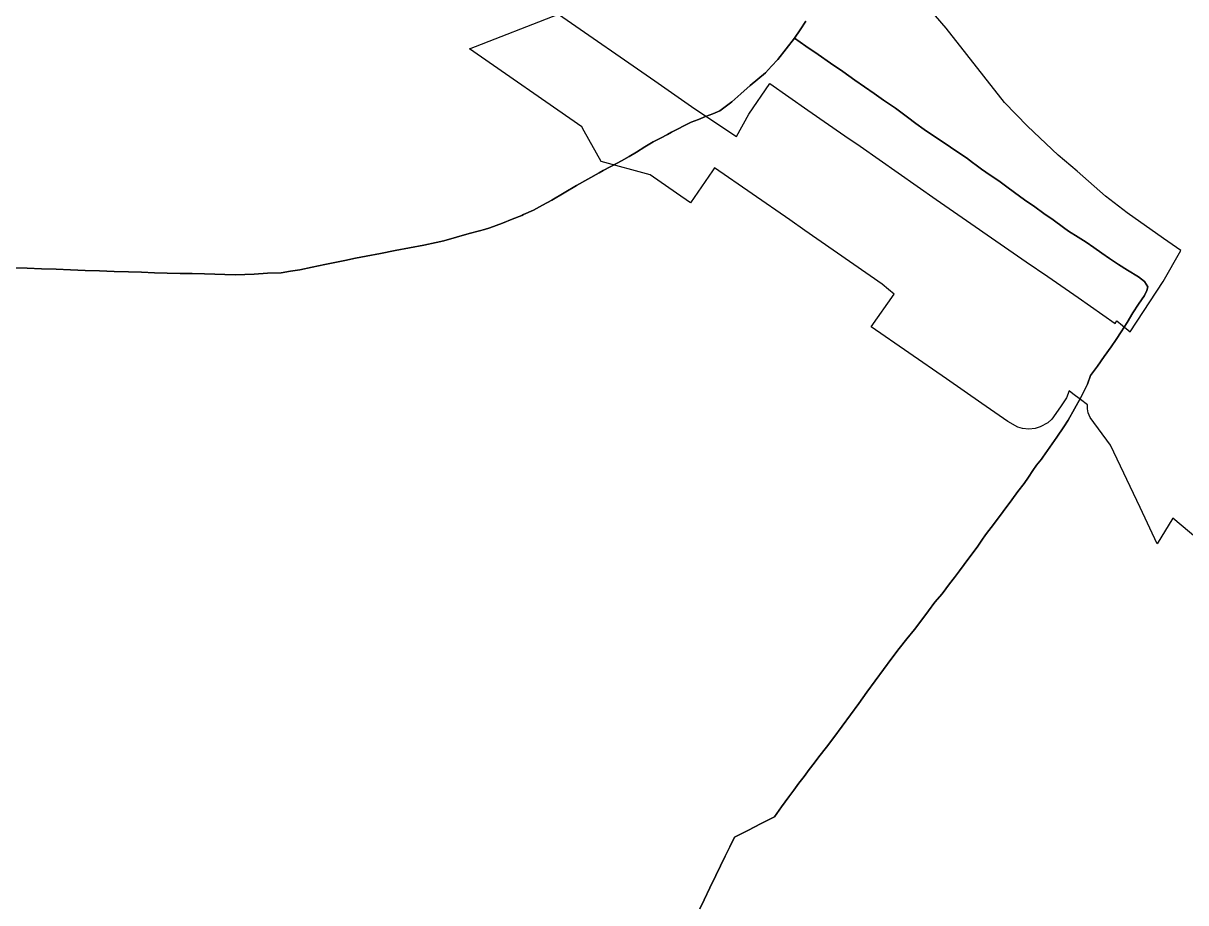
# Model space of a CAD drawing. Header units: inches. Extents: x 11258954 to 11313122, y 3645444 to 3695200.
# Drawn here: x 11283619 to 11287435, y 3668442 to 3671329 of the extents above; entities that cross this region are included whole.
import ezdxf

# ---------------------------------------------------------------- set-up
doc = ezdxf.new("R2010")
doc.units = ezdxf.units.IN
doc.header["$MEASUREMENT"] = 0
for name, color, linetype in [('EnterpriseZone', 103, 'Continuous'), ('VotingPrecinct', 233, 'Continuous'), ('Ward', 133, 'Continuous')]:
    doc.layers.add(name, color=color, linetype=linetype)

msp = doc.modelspace()

# ---------------------------------------------------------------- linework, layer by layer
at = {"layer": 'EnterpriseZone'}
msp.add_polyline3d([(11287706.759, 3669440.363, 0), (11287392.123, 3669703.8535, 0), (11287340.4965, 3669620.435, 0), (11287284.7915, 3669739.665, 0), (11287188.2385, 3669943.9185, 0), (11287121.2995, 3670034.954, 0), (11287114.916, 3670050.5585, 0), (11287112.451, 3670063.303, 0), (11287112.1885, 3670076.281, 0), (11287088.8415, 3670093.947, 0), (11287064.2935, 3670112.5215, 0), (11287052.0175, 3670121.81, 0), (11287043.0795, 3670099.1885, 0), (11287023.159, 3670069.3995, 0), (11286994.779, 3670029.821, 0), (11286981.8755, 3670017.789, 0), (11286957.4785, 3670003.7025, 0), (11286940.607, 3669998.544, 0), (11286919.564, 3669996.3315, 0), (11286898.5205, 3669998.542, 0), (11286883.298, 3670003.066, 0), (11286851.3065, 3670021.696, 0), (11286765.8625, 3670080.6355, 0), (11286649.1405, 3670161.5465, 0), (11286402.42, 3670332.2185, 0), (11286477.907, 3670439.4215, 0), (11286459.2315, 3670455.079, 0), (11286438.9015, 3670472.124, 0), (11286184.472, 3670649.229, 0), (11286135.266, 3670683.6, 0), (11285888.5955, 3670854.3445, 0), (11285881.522, 3670844.132, 0), (11285808.88, 3670739.256, 0), (11285763.213, 3670771.1885, 0), (11285676.518, 3670831.6735, 0), (11285516.5205, 3670875.501, 0), (11285460.731, 3670974.917, 0), (11285452.901, 3670988.87, 0), (11285084.166, 3671244.876, 0), (11285376.1175, 3671358.4095, 0), (11285692.0805, 3671139.5815, 0), (11285824.0125, 3671048.057, 0), (11285959.77, 3670957.1025, 0), (11286001, 3671030.5, 0), (11286070, 3671131.5, 0), (11286194, 3671043.5, 0), (11286316, 3670959.5, 0), (11286366, 3670925.75, 0), (11286616, 3670750.75, 0), (11286911, 3670545.75, 0), (11286982.5, 3670497.375, 0), (11287082, 3670428.25, 0), (11287203, 3670343, 0), (11287209, 3670352.25, 0), (11287227.124, 3670336.938, 0), (11287252.5, 3670315.5, 0), (11287361, 3670480.75, 0), (11287419, 3670582.75, 0), (11287362, 3670622.75, 0), (11287242.81, 3670706.8275, 0), (11287171, 3670761.25, 0), (11287078, 3670843, 0), (11287016, 3670896, 0), (11286915, 3670991.25, 0), (11286840.2725, 3671068.916, 0), (11286648, 3671313, 0), (11286551, 3671426.75, 0)], dxfattribs=at)
at = {"layer": 'VotingPrecinct'}
for points in [[(11286188.0005, 3671335.7495, 0), (11286169.5005, 3671307.75, 0), (11286151, 3671279.75, 0), (11286123.4995, 3671244.7505, 0), (11286095.9995, 3671209.751, 0), (11286075.5, 3671188.1255, 0), (11286055.0005, 3671166.5, 0), (11286030.0005, 3671145.5005, 0), (11286005, 3671124.5005, 0), (11285974.9995, 3671097.875, 0), (11285944.9995, 3671071.249, 0), (11285906, 3671042.0005, 0), (11285882.5, 3671032.2505, 0), (11285858.9995, 3671022.5005, 0), (11285835.4995, 3671013.375, 0), (11285811.9995, 3671004.2495, 0), (11285789.5, 3670992.8745, 0), (11285767.0005, 3670981.4995, 0), (11285746.944, 3670971.1585, 0), (11285733.5865, 3670964.272, 0), (11285710.293, 3670952.261, 0), (11285686.999, 3670940.2505, 0), (11285659.4995, 3670923.1255, 0), (11285631.9995, 3670906.0005, 0), (11285607.4995, 3670891.7505, 0), (11285582.9995, 3670877.5005, 0), (11285568.782, 3670869.9175, 0), (11285545.891, 3670857.709, 0), (11285523, 3670845.5005, 0), (11285510, 3670838.251, 0), (11285472.5005, 3670817.3755, 0), (11285435.001, 3670796.5, 0), (11285394.5005, 3670772.5, 0), (11285353.9995, 3670748.5, 0), (11285324, 3670732, 0), (11285294, 3670715.4995, 0), (11285261.5355, 3670701.4445, 0), (11285255.9995, 3670698.2495, 0), (11285224, 3670685.75, 0), (11285192, 3670673.2505, 0), (11285150.4895, 3670657.947, 0), (11285133.001, 3670651.4995, 0), (11285116.282, 3670647.321, 0), (11285083, 3670639.0005, 0), (11285041.5005, 3670626.6255, 0), (11285000.0005, 3670614.25, 0), (11284974.053, 3670608.9155, 0), (11284934.0875, 3670600.557, 0), (11284886.816, 3670591.6055, 0), (11284839.544, 3670582.6545, 0), (11284792.2725, 3670573.7025, 0), (11284745.0005, 3670564.751, 0), (11284709.8365, 3670557.5115, 0), (11284674.6725, 3670550.272, 0), (11284641.8365, 3670543.511, 0), (11284609, 3670536.7495, 0), (11284568, 3670528.3745, 0), (11284526.9995, 3670519.9995, 0), (11284496.5, 3670514.749, 0), (11284466, 3670509.499, 0), (11284421.0005, 3670508.7505, 0), (11284376.999, 3670504.9995, 0), (11284345.9995, 3670504.25, 0), (11284315, 3670503.5, 0), (11284281.3335, 3670504.3335, 0), (11284247.667, 3670505.167, 0), (11284214.0005, 3670506.0005, 0), (11284174, 3670507, 0), (11284133.999, 3670508, 0), (11284091.7495, 3670509.125, 0), (11284049.5, 3670510.25, 0), (11284007.25, 3670511.3745, 0), (11283965.0005, 3670512.4995, 0), (11283917.4005, 3670514.2495, 0), (11283869.8, 3670516, 0), (11283822.2, 3670517.75, 0), (11283774.6, 3670519.5, 0), (11283727, 3670521.25, 0), (11283679.4, 3670523, 0), (11283631.7995, 3670524.75, 0), (11283584.1995, 3670526.5, 0)], [(11285840.0005, 3668421.3745, 0), (11285854, 3668451.2495, 0), (11285873, 3668490.9995, 0), (11285892.0005, 3668530.75, 0), (11285907.5005, 3668562.4995, 0), (11285923, 3668594.249, 0), (11285938.499, 3668625.4975, 0), (11285953.9975, 3668656.7455, 0), (11285997.665, 3668679.1635, 0), (11286041.333, 3668701.5815, 0), (11286085.0005, 3668724, 0), (11286108.5005, 3668756.625, 0), (11286132, 3668789.25, 0), (11286148.5, 3668811.6255, 0), (11286165, 3668834.0005, 0), (11286182, 3668856.5005, 0), (11286198.9995, 3668878.9995, 0), (11286215, 3668899.9995, 0), (11286231.0005, 3668920.9995, 0), (11286255.5, 3668952.7495, 0), (11286279.9995, 3668984.4995, 0), (11286307.098, 3669021.686, 0), (11286334.196, 3669058.872, 0), (11286361.294, 3669096.059, 0), (11286388.3925, 3669133.245, 0), (11286415.491, 3669170.4315, 0), (11286442.589, 3669207.618, 0), (11286469.6875, 3669244.8045, 0), (11286494.5155, 3669276.291, 0), (11286519.344, 3669307.7775, 0), (11286544.172, 3669339.264, 0), (11286569, 3669370.7505, 0), (11286590.0005, 3669399.5, 0), (11286611.0005, 3669428.2495, 0), (11286634.999, 3669455.7495, 0), (11286659, 3669488.2495, 0), (11286675.5005, 3669509.6255, 0), (11286692.0005, 3669531.0005, 0), (11286707.5005, 3669552.0005, 0), (11286723.0005, 3669573, 0), (11286750.0005, 3669608.9995, 0), (11286765.0005, 3669631.5, 0), (11286778.0005, 3669649.4995, 0), (11286806.667, 3669687.9165, 0), (11286835.334, 3669726.333, 0), (11286864.0005, 3669764.75, 0), (11286884.0005, 3669791.375, 0), (11286904, 3669817.9995, 0), (11286918.5, 3669839.125, 0), (11286932.999, 3669860.25, 0), (11286944.999, 3669877.9995, 0), (11286961.0225, 3669898.4805, 0), (11286966.0785, 3669904.9415, 0), (11286988.991, 3669937.5665, 0), (11287011.903, 3669970.1915, 0), (11287034.977, 3670004.0335, 0), (11287049.334, 3670025.569, 0), (11287069.844, 3670063, 0), (11287090.354, 3670100.431, 0), (11287112.4025, 3670144.528, 0), (11287121.9995, 3670172.249, 0), (11287144.666, 3670203.749, 0), (11287167.333, 3670235.25, 0), (11287189.9995, 3670266.75, 0), (11287206.5, 3670291.125, 0), (11287223, 3670315.5, 0), (11287242, 3670346.75, 0), (11287261, 3670378.0005, 0), (11287279.9995, 3670406.501, 0), (11287298.9995, 3670435.001, 0), (11287306.9995, 3670452, 0), (11287309.9995, 3670463.25, 0), (11287298.9995, 3670481.5, 0), (11287280, 3670496.2495, 0), (11287243.9995, 3670518, 0), (11287214.5, 3670537.25, 0), (11287185.001, 3670556.5, 0), (11287159.0005, 3670574.751, 0), (11287132.9995, 3670593.001, 0), (11287107.4995, 3670610.001, 0), (11287081.999, 3670627.0005, 0), (11287050.0005, 3670646.249, 0), (11287034.0005, 3670658.5005, 0), (11286999.9995, 3670683.999, 0), (11286969.5, 3670705, 0), (11286939, 3670726.0005, 0), (11286906, 3670749.8755, 0), (11286873, 3670773.7505, 0), (11286847, 3670792.5005, 0), (11286821, 3670811.25, 0), (11286792.4995, 3670830.5005, 0), (11286763.9995, 3670849.751, 0), (11286746.9995, 3670863.5, 0), (11286735.3885, 3670872.119, 0), (11286715, 3670887.2495, 0), (11286680.0005, 3670910.6245, 0), (11286645.0005, 3670933.999, 0), (11286610.5, 3670957.2495, 0), (11286575.999, 3670980.4995, 0), (11286548.5, 3671000.3745, 0), (11286521.0005, 3671020.2495, 0), (11286482, 3671050.7505, 0), (11286443.091, 3671076.8795, 0), (11286411.727, 3671098.6695, 0), (11286380.3635, 3671120.4605, 0), (11286349, 3671142.2505, 0), (11286308.75, 3671170.2505, 0), (11286268.5, 3671198.2505, 0), (11286228.25, 3671226.25, 0), (11286187.9995, 3671254.25, 0), (11286151, 3671279.75, 0), (11286169.5005, 3671307.75, 0), (11286188.0005, 3671335.7495, 0)], [(11283584.1995, 3670526.5, 0), (11283631.7995, 3670524.75, 0), (11283679.4, 3670523, 0), (11283727, 3670521.25, 0), (11283774.6, 3670519.5, 0), (11283822.2, 3670517.75, 0), (11283869.8, 3670516, 0), (11283917.4005, 3670514.2495, 0), (11283965.0005, 3670512.4995, 0), (11284007.25, 3670511.3745, 0), (11284049.5, 3670510.25, 0), (11284091.7495, 3670509.125, 0), (11284133.999, 3670508, 0), (11284174, 3670507, 0), (11284214.0005, 3670506.0005, 0), (11284247.667, 3670505.167, 0), (11284281.3335, 3670504.3335, 0), (11284315, 3670503.5, 0), (11284345.9995, 3670504.25, 0), (11284376.999, 3670504.9995, 0), (11284421.0005, 3670508.7505, 0), (11284466, 3670509.499, 0), (11284496.5, 3670514.749, 0), (11284526.9995, 3670519.9995, 0), (11284568, 3670528.3745, 0), (11284609, 3670536.7495, 0), (11284641.8365, 3670543.511, 0), (11284674.6725, 3670550.272, 0), (11284709.8365, 3670557.5115, 0), (11284745.0005, 3670564.751, 0), (11284792.2725, 3670573.7025, 0), (11284839.544, 3670582.6545, 0), (11284886.816, 3670591.6055, 0), (11284934.0875, 3670600.557, 0), (11284974.053, 3670608.9155, 0), (11285000.0005, 3670614.25, 0), (11285041.5005, 3670626.6255, 0), (11285083, 3670639.0005, 0), (11285116.282, 3670647.321, 0), (11285133.001, 3670651.4995, 0), (11285150.4895, 3670657.947, 0), (11285192, 3670673.2505, 0), (11285224, 3670685.75, 0), (11285255.9995, 3670698.2495, 0), (11285261.5355, 3670701.4445, 0), (11285294, 3670715.4995, 0), (11285324, 3670732, 0), (11285353.9995, 3670748.5, 0), (11285394.5005, 3670772.5, 0), (11285435.001, 3670796.5, 0), (11285472.5005, 3670817.3755, 0), (11285510, 3670838.251, 0), (11285523, 3670845.5005, 0), (11285545.891, 3670857.709, 0), (11285568.782, 3670869.9175, 0), (11285582.9995, 3670877.5005, 0), (11285607.4995, 3670891.7505, 0), (11285631.9995, 3670906.0005, 0), (11285659.4995, 3670923.1255, 0), (11285686.999, 3670940.2505, 0), (11285710.293, 3670952.261, 0), (11285733.5865, 3670964.272, 0), (11285746.944, 3670971.1585, 0), (11285767.0005, 3670981.4995, 0), (11285789.5, 3670992.8745, 0), (11285811.9995, 3671004.2495, 0), (11285835.4995, 3671013.375, 0), (11285858.9995, 3671022.5005, 0), (11285882.5, 3671032.2505, 0), (11285906, 3671042.0005, 0), (11285944.9995, 3671071.249, 0), (11285974.9995, 3671097.875, 0), (11286005, 3671124.5005, 0), (11286030.0005, 3671145.5005, 0), (11286055.0005, 3671166.5, 0), (11286075.5, 3671188.1255, 0), (11286095.9995, 3671209.751, 0), (11286123.4995, 3671244.7505, 0), (11286151, 3671279.75, 0), (11286187.9995, 3671254.25, 0), (11286228.25, 3671226.25, 0), (11286268.5, 3671198.2505, 0), (11286308.75, 3671170.2505, 0), (11286349, 3671142.2505, 0), (11286380.3635, 3671120.4605, 0), (11286411.727, 3671098.6695, 0), (11286443.091, 3671076.8795, 0), (11286482, 3671050.7505, 0), (11286521.0005, 3671020.2495, 0), (11286548.5, 3671000.3745, 0), (11286575.999, 3670980.4995, 0), (11286610.5, 3670957.2495, 0), (11286645.0005, 3670933.999, 0), (11286680.0005, 3670910.6245, 0), (11286715, 3670887.2495, 0), (11286735.3885, 3670872.119, 0), (11286746.9995, 3670863.5, 0), (11286763.9995, 3670849.751, 0), (11286792.4995, 3670830.5005, 0), (11286821, 3670811.25, 0), (11286847, 3670792.5005, 0), (11286873, 3670773.7505, 0), (11286906, 3670749.8755, 0), (11286939, 3670726.0005, 0), (11286969.5, 3670705, 0), (11286999.9995, 3670683.999, 0), (11287034.0005, 3670658.5005, 0), (11287050.0005, 3670646.249, 0), (11287081.999, 3670627.0005, 0), (11287107.4995, 3670610.001, 0), (11287132.9995, 3670593.001, 0), (11287159.0005, 3670574.751, 0), (11287185.001, 3670556.5, 0), (11287214.5, 3670537.25, 0), (11287243.9995, 3670518, 0), (11287280, 3670496.2495, 0), (11287298.9995, 3670481.5, 0), (11287309.9995, 3670463.25, 0), (11287306.9995, 3670452, 0), (11287298.9995, 3670435.001, 0), (11287279.9995, 3670406.501, 0), (11287261, 3670378.0005, 0), (11287242, 3670346.75, 0), (11287223, 3670315.5, 0), (11287206.5, 3670291.125, 0), (11287189.9995, 3670266.75, 0), (11287167.333, 3670235.25, 0), (11287144.666, 3670203.749, 0), (11287121.9995, 3670172.249, 0), (11287112.4025, 3670144.528, 0), (11287090.354, 3670100.431, 0), (11287069.844, 3670063, 0), (11287049.334, 3670025.569, 0), (11287034.977, 3670004.0335, 0), (11287011.903, 3669970.1915, 0), (11286988.991, 3669937.5665, 0), (11286966.0785, 3669904.9415, 0), (11286961.0225, 3669898.4805, 0), (11286944.999, 3669877.9995, 0), (11286932.999, 3669860.25, 0), (11286918.5, 3669839.125, 0), (11286904, 3669817.9995, 0), (11286884.0005, 3669791.375, 0), (11286864.0005, 3669764.75, 0), (11286835.334, 3669726.333, 0), (11286806.667, 3669687.9165, 0), (11286778.0005, 3669649.4995, 0), (11286765.0005, 3669631.5, 0), (11286750.0005, 3669608.9995, 0), (11286723.0005, 3669573, 0), (11286707.5005, 3669552.0005, 0), (11286692.0005, 3669531.0005, 0), (11286675.5005, 3669509.6255, 0), (11286659, 3669488.2495, 0), (11286634.999, 3669455.7495, 0), (11286611.0005, 3669428.2495, 0), (11286590.0005, 3669399.5, 0), (11286569, 3669370.7505, 0), (11286544.172, 3669339.264, 0), (11286519.344, 3669307.7775, 0), (11286494.5155, 3669276.291, 0), (11286469.6875, 3669244.8045, 0), (11286442.589, 3669207.618, 0), (11286415.491, 3669170.4315, 0), (11286388.3925, 3669133.245, 0), (11286361.294, 3669096.059, 0), (11286334.196, 3669058.872, 0), (11286307.098, 3669021.686, 0), (11286279.9995, 3668984.4995, 0), (11286255.5, 3668952.7495, 0), (11286231.0005, 3668920.9995, 0), (11286215, 3668899.9995, 0), (11286198.9995, 3668878.9995, 0), (11286182, 3668856.5005, 0), (11286165, 3668834.0005, 0), (11286148.5, 3668811.6255, 0), (11286132, 3668789.25, 0), (11286108.5005, 3668756.625, 0), (11286085.0005, 3668724, 0), (11286041.333, 3668701.5815, 0), (11285997.665, 3668679.1635, 0), (11285953.9975, 3668656.7455, 0), (11285938.499, 3668625.4975, 0), (11285923, 3668594.249, 0), (11285907.5005, 3668562.4995, 0), (11285892.0005, 3668530.75, 0), (11285873, 3668490.9995, 0), (11285854, 3668451.2495, 0), (11285840.0005, 3668421.3745, 0)]]:
    msp.add_polyline3d(points, dxfattribs=at)
at = {"layer": 'Ward'}
for points in [[(11285840.0005, 3668421.3745, 0), (11285854, 3668451.2495, 0), (11285873, 3668490.9995, 0), (11285892.0005, 3668530.75, 0), (11285907.5005, 3668562.4995, 0), (11285923, 3668594.249, 0), (11285938.499, 3668625.4975, 0), (11285953.9975, 3668656.7455, 0), (11285997.665, 3668679.1635, 0), (11286041.333, 3668701.5815, 0), (11286085.0005, 3668724, 0), (11286108.5005, 3668756.625, 0), (11286132, 3668789.25, 0), (11286148.5, 3668811.6255, 0), (11286165, 3668834.0005, 0), (11286182, 3668856.5005, 0), (11286198.9995, 3668878.9995, 0), (11286215, 3668899.9995, 0), (11286231.0005, 3668920.9995, 0), (11286255.5, 3668952.7495, 0), (11286279.9995, 3668984.4995, 0), (11286307.098, 3669021.686, 0), (11286334.196, 3669058.872, 0), (11286361.294, 3669096.059, 0), (11286388.3925, 3669133.245, 0), (11286415.491, 3669170.4315, 0), (11286442.589, 3669207.618, 0), (11286469.6875, 3669244.8045, 0), (11286494.5155, 3669276.291, 0), (11286519.344, 3669307.7775, 0), (11286544.172, 3669339.264, 0), (11286569, 3669370.7505, 0), (11286590.0005, 3669399.5, 0), (11286611.0005, 3669428.2495, 0), (11286634.999, 3669455.7495, 0), (11286659, 3669488.2495, 0), (11286675.5005, 3669509.6255, 0), (11286692.0005, 3669531.0005, 0), (11286707.5005, 3669552.0005, 0), (11286723.0005, 3669573, 0), (11286750.0005, 3669608.9995, 0), (11286765.0005, 3669631.5, 0), (11286778.0005, 3669649.4995, 0), (11286806.667, 3669687.9165, 0), (11286835.334, 3669726.333, 0), (11286864.0005, 3669764.75, 0), (11286884.0005, 3669791.375, 0), (11286904, 3669817.9995, 0), (11286918.5, 3669839.125, 0), (11286932.999, 3669860.25, 0), (11286944.999, 3669877.9995, 0), (11286961.0225, 3669898.4805, 0), (11286966.0785, 3669904.9415, 0), (11286988.991, 3669937.5665, 0), (11287011.903, 3669970.1915, 0), (11287034.977, 3670004.0335, 0), (11287049.334, 3670025.569, 0), (11287069.844, 3670063, 0), (11287090.354, 3670100.431, 0), (11287112.4025, 3670144.528, 0), (11287121.9995, 3670172.249, 0), (11287144.666, 3670203.749, 0), (11287167.333, 3670235.25, 0), (11287189.9995, 3670266.75, 0), (11287206.5, 3670291.125, 0), (11287223, 3670315.5, 0), (11287242, 3670346.75, 0), (11287261, 3670378.0005, 0), (11287279.9995, 3670406.501, 0), (11287298.9995, 3670435.001, 0), (11287306.9995, 3670452, 0), (11287309.9995, 3670463.25, 0), (11287298.9995, 3670481.5, 0), (11287280, 3670496.2495, 0), (11287243.9995, 3670518, 0), (11287214.5, 3670537.25, 0), (11287185.001, 3670556.5, 0), (11287159.0005, 3670574.751, 0), (11287132.9995, 3670593.001, 0), (11287107.4995, 3670610.001, 0), (11287081.999, 3670627.0005, 0), (11287050.0005, 3670646.249, 0), (11287034.0005, 3670658.5005, 0), (11286999.9995, 3670683.999, 0), (11286969.5, 3670705, 0), (11286939, 3670726.0005, 0), (11286906, 3670749.8755, 0), (11286873, 3670773.7505, 0), (11286847, 3670792.5005, 0), (11286821, 3670811.25, 0), (11286792.4995, 3670830.5005, 0), (11286763.9995, 3670849.751, 0), (11286746.9995, 3670863.5, 0), (11286735.3885, 3670872.119, 0), (11286715, 3670887.2495, 0), (11286680.0005, 3670910.6245, 0), (11286645.0005, 3670933.999, 0), (11286610.5, 3670957.2495, 0), (11286575.999, 3670980.4995, 0), (11286548.5, 3671000.3745, 0), (11286521.0005, 3671020.2495, 0), (11286482, 3671050.7505, 0), (11286443.091, 3671076.8795, 0), (11286411.727, 3671098.6695, 0), (11286380.3635, 3671120.4605, 0), (11286349, 3671142.2505, 0), (11286308.75, 3671170.2505, 0), (11286268.5, 3671198.2505, 0), (11286228.25, 3671226.25, 0), (11286187.9995, 3671254.25, 0), (11286151, 3671279.75, 0), (11286169.5005, 3671307.75, 0), (11286188.0005, 3671335.7495, 0)], [(11286188.0005, 3671335.7495, 0), (11286169.5005, 3671307.75, 0), (11286151, 3671279.75, 0), (11286187.9995, 3671254.25, 0), (11286228.25, 3671226.25, 0), (11286268.5, 3671198.2505, 0), (11286308.75, 3671170.2505, 0), (11286349, 3671142.2505, 0), (11286380.3635, 3671120.4605, 0), (11286411.727, 3671098.6695, 0), (11286443.091, 3671076.8795, 0), (11286482, 3671050.7505, 0), (11286521.0005, 3671020.2495, 0), (11286548.5, 3671000.3745, 0), (11286575.999, 3670980.4995, 0), (11286610.5, 3670957.2495, 0), (11286645.0005, 3670933.999, 0), (11286680.0005, 3670910.6245, 0), (11286715, 3670887.2495, 0), (11286735.3885, 3670872.119, 0), (11286746.9995, 3670863.5, 0), (11286763.9995, 3670849.751, 0), (11286792.4995, 3670830.5005, 0), (11286821, 3670811.25, 0), (11286847, 3670792.5005, 0), (11286873, 3670773.7505, 0), (11286906, 3670749.8755, 0), (11286939, 3670726.0005, 0), (11286969.5, 3670705, 0), (11286999.9995, 3670683.999, 0), (11287034.0005, 3670658.5005, 0), (11287050.0005, 3670646.249, 0), (11287081.999, 3670627.0005, 0), (11287107.4995, 3670610.001, 0), (11287132.9995, 3670593.001, 0), (11287159.0005, 3670574.751, 0), (11287185.001, 3670556.5, 0), (11287214.5, 3670537.25, 0), (11287243.9995, 3670518, 0), (11287280, 3670496.2495, 0), (11287298.9995, 3670481.5, 0), (11287309.9995, 3670463.25, 0), (11287306.9995, 3670452, 0), (11287298.9995, 3670435.001, 0), (11287279.9995, 3670406.501, 0), (11287261, 3670378.0005, 0), (11287242, 3670346.75, 0), (11287223, 3670315.5, 0), (11287206.5, 3670291.125, 0), (11287189.9995, 3670266.75, 0), (11287167.333, 3670235.25, 0), (11287144.666, 3670203.749, 0), (11287121.9995, 3670172.249, 0), (11287112.4025, 3670144.528, 0), (11287090.354, 3670100.431, 0), (11287069.844, 3670063, 0), (11287049.334, 3670025.569, 0), (11287034.977, 3670004.0335, 0), (11287011.903, 3669970.1915, 0), (11286988.991, 3669937.5665, 0), (11286966.0785, 3669904.9415, 0), (11286961.0225, 3669898.4805, 0), (11286944.999, 3669877.9995, 0), (11286932.999, 3669860.25, 0), (11286918.5, 3669839.125, 0), (11286904, 3669817.9995, 0), (11286884.0005, 3669791.375, 0), (11286864.0005, 3669764.75, 0), (11286835.334, 3669726.333, 0), (11286806.667, 3669687.9165, 0), (11286778.0005, 3669649.4995, 0), (11286765.0005, 3669631.5, 0), (11286750.0005, 3669608.9995, 0), (11286723.0005, 3669573, 0), (11286707.5005, 3669552.0005, 0), (11286692.0005, 3669531.0005, 0), (11286675.5005, 3669509.6255, 0), (11286659, 3669488.2495, 0), (11286634.999, 3669455.7495, 0), (11286611.0005, 3669428.2495, 0), (11286590.0005, 3669399.5, 0), (11286569, 3669370.7505, 0), (11286544.172, 3669339.264, 0), (11286519.344, 3669307.7775, 0), (11286494.5155, 3669276.291, 0), (11286469.6875, 3669244.8045, 0), (11286442.589, 3669207.618, 0), (11286415.491, 3669170.4315, 0), (11286388.3925, 3669133.245, 0), (11286361.294, 3669096.059, 0), (11286334.196, 3669058.872, 0), (11286307.098, 3669021.686, 0), (11286279.9995, 3668984.4995, 0), (11286255.5, 3668952.7495, 0), (11286231.0005, 3668920.9995, 0), (11286215, 3668899.9995, 0), (11286198.9995, 3668878.9995, 0), (11286182, 3668856.5005, 0), (11286165, 3668834.0005, 0), (11286148.5, 3668811.6255, 0), (11286132, 3668789.25, 0), (11286108.5005, 3668756.625, 0), (11286085.0005, 3668724, 0), (11286041.333, 3668701.5815, 0), (11285997.665, 3668679.1635, 0), (11285953.9975, 3668656.7455, 0), (11285938.499, 3668625.4975, 0), (11285923, 3668594.249, 0), (11285907.5005, 3668562.4995, 0), (11285892.0005, 3668530.75, 0), (11285873, 3668490.9995, 0), (11285854, 3668451.2495, 0), (11285840.0005, 3668421.3745, 0)]]:
    msp.add_polyline3d(points, dxfattribs=at)

doc.saveas('drawing.dxf')
